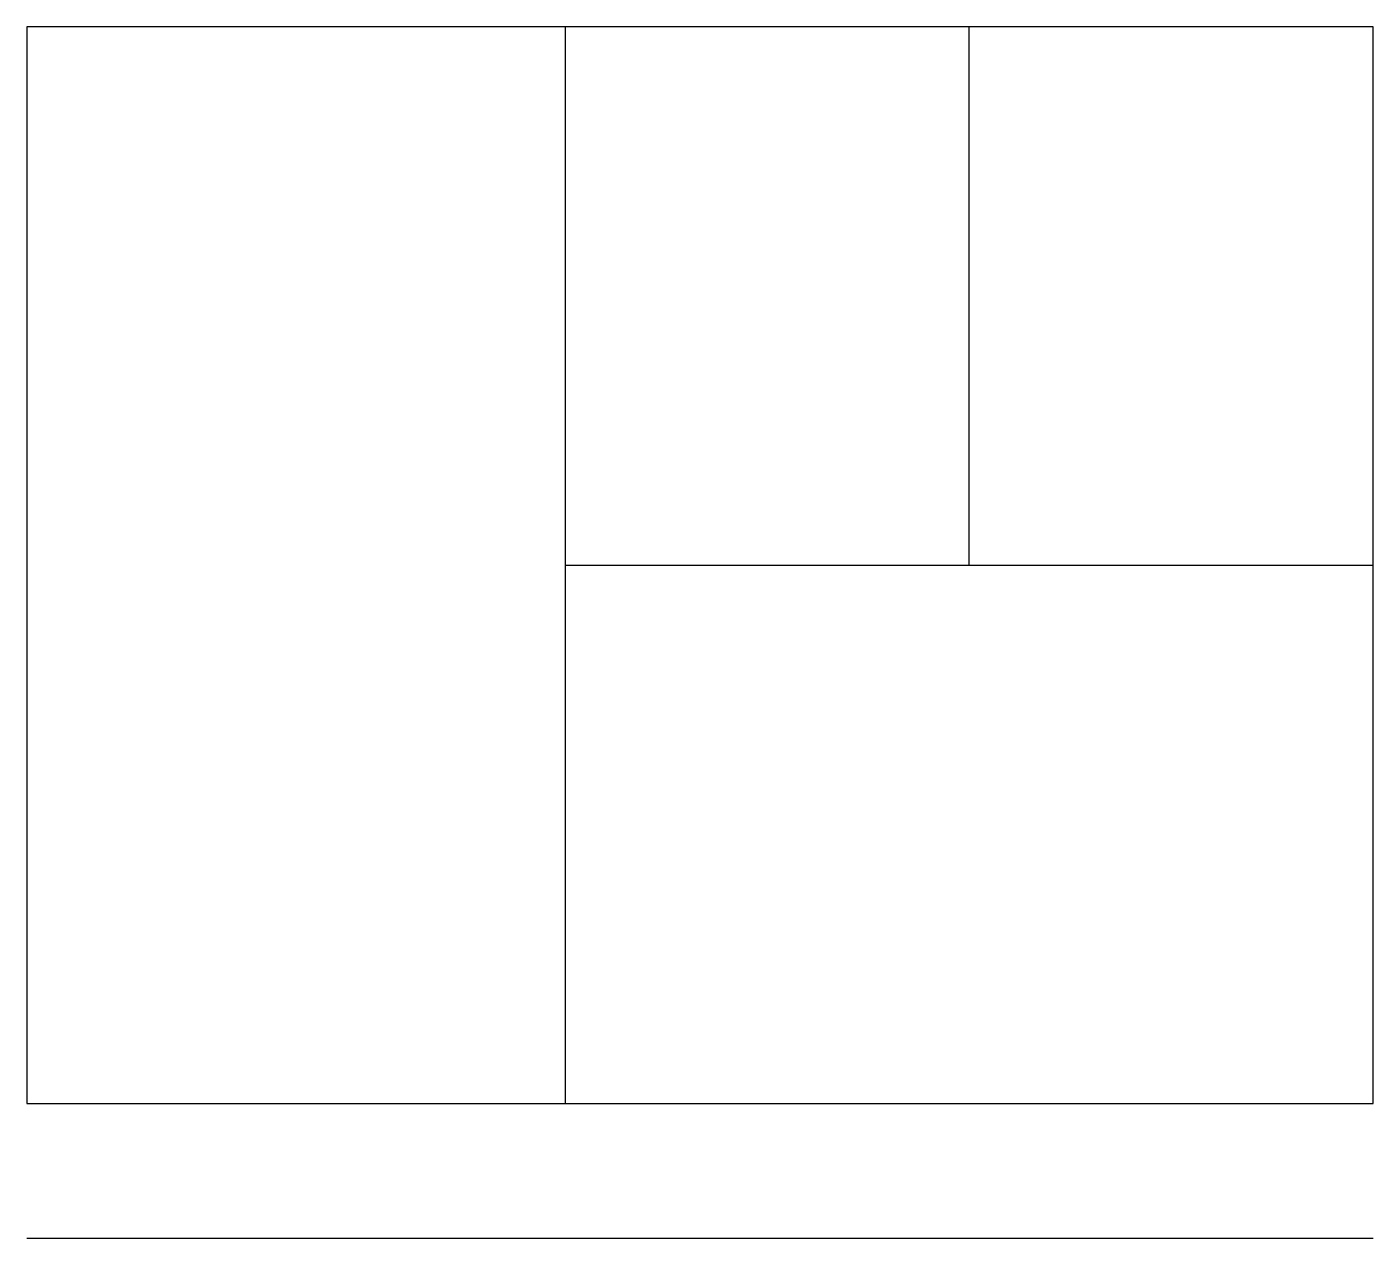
# Model space of a CAD drawing. Header units: metres. Extents: x 0 to 10, y -1 to 8.
import ezdxf

# ---------------------------------------------------------------- set-up
doc = ezdxf.new("R2010")
doc.units = ezdxf.units.M

msp = doc.modelspace()

# ---------------------------------------------------------------- linework, layer by layer
at = {"layer": 'COTAS'}
msp.add_line((0, -1), (10, -1), dxfattribs=at)
at = {"layer": 'PAREDES'}
for p, q in [((10, 8), (0, 8)), ((0, 8), (0, 0)), ((4, 0), (4, 8)), ((7, 4), (7, 8)), ((10, 0), (10, 8)), ((4, 4), (10, 4)), ((0, 0), (10, 0))]:
    msp.add_line(p, q, dxfattribs=at)

doc.saveas('drawing.dxf')
